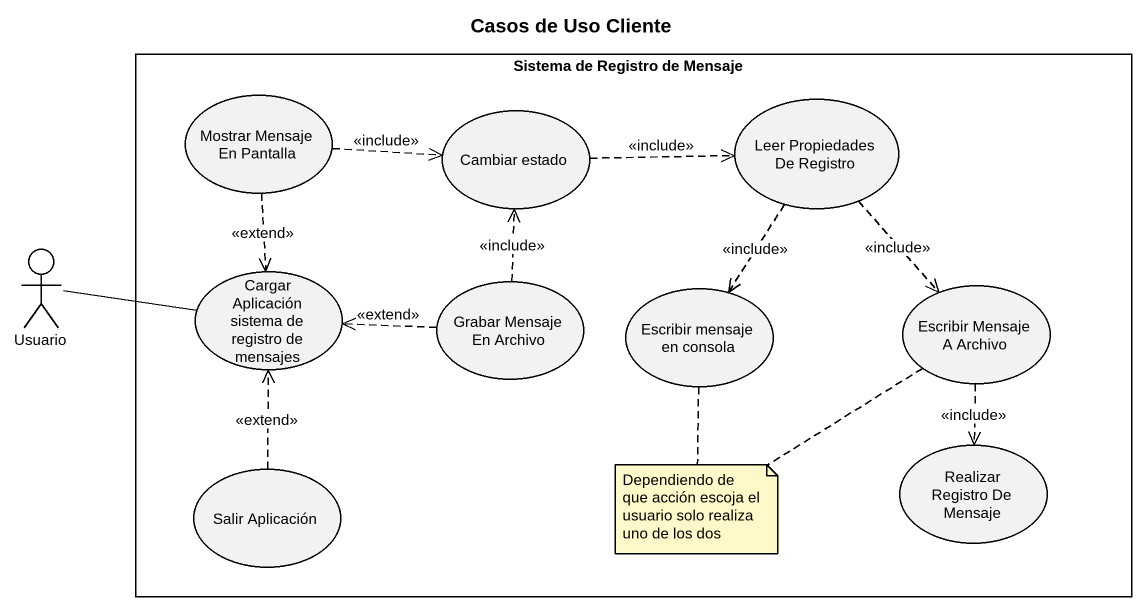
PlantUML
@startuml
title Casos de Uso Cliente
rectangle "Sistema de Registro de Mensaje" as Sistema_de_Registro_de {
  usecase "Mostrar Mensaje En Pantalla" as Mostrar_Mensaje_En_Pantalla
  usecase "Cambiar estado" as Cambiar_estado
  usecase "Leer Propiedades De Registro" as Leer_Propiedades_De_Registro
  usecase "Cargar Aplicación sistema de registro de mensajes" as Cargar_Aplicación_sistema
  usecase "Grabar Mensaje En Archivo" as Grabar_Mensaje_En_Archivo
  usecase "Escribir mensaje en consola" as Escribir_mensaje_en_consola
  usecase "Escribir Mensaje A Archivo" as Escribir_Mensaje_A_Archivo
  usecase "Salir Aplicación" as Salir_Aplicación
  usecase "Realizar Registro De Mensaje" as Realizar_Registro_De_Mensaje
}
actor Usuario
Mostrar_Mensaje_En_Pantalla .right.> Cambiar_estado : <<include>>
Mostrar_Mensaje_En_Pantalla ..> Cargar_Aplicación_sistema : <<extend>>
Cambiar_estado .right.> Leer_Propiedades_De_Registro : <<include>>
Leer_Propiedades_De_Registro ..> Escribir_mensaje_en_consola : <<include>>
Leer_Propiedades_De_Registro ..> Escribir_Mensaje_A_Archivo : <<include>>
Usuario -right- Cargar_Aplicación_sistema
Grabar_Mensaje_En_Archivo .up.> Cambiar_estado : <<include>>
Grabar_Mensaje_En_Archivo .left.> Cargar_Aplicación_sistema : <<extend>>
Escribir_Mensaje_A_Archivo ..> Realizar_Registro_De_Mensaje : <<include>>
Salir_Aplicación .up.> Cargar_Aplicación_sistema : <<extend>>
note as N1
  Dependiendo de que acción escoja el usuario solo realiza uno de los dos
end note
N1 .. Escribir_mensaje_en_consola
N1 .. Escribir_Mensaje_A_Archivo
@enduml
